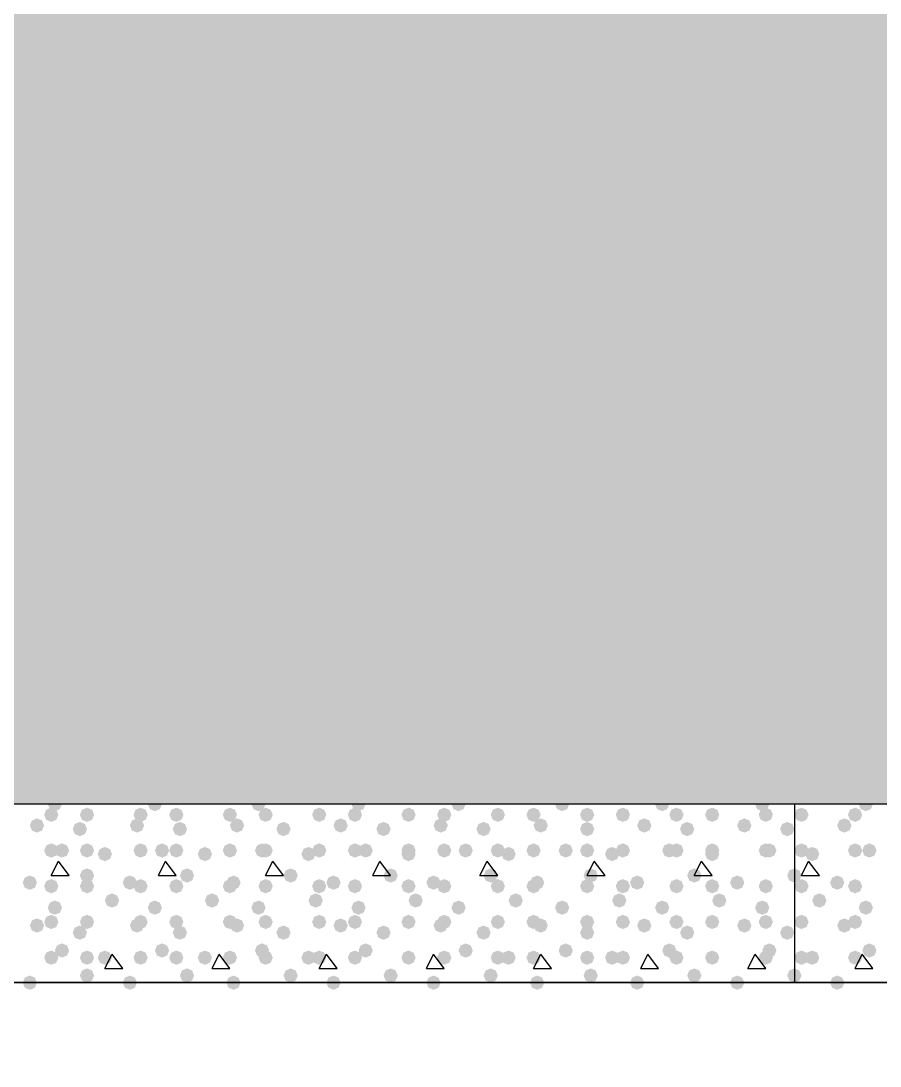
# Model space of a CAD drawing. Header units: millimetres. Extents: x 0 to 420, y 0 to 297.
# Drawn here: x 249.2 to 259.38, y 182.44 to 194.83 of the extents above; entities that cross this region are included whole.
import ezdxf

# ---------------------------------------------------------------- set-up
doc = ezdxf.new("R2010")
doc.units = ezdxf.units.MM
doc.layers.get('0').update_dxf_attribs({"linetype": 'CONTINUOUS'})

msp = doc.modelspace()

# ---------------------------------------------------------------- hatches: boundary and pattern name
at = {"true_color": 0x000008}
h = msp.add_hatch(color=0, dxfattribs=at)
h.paths.add_polyline_path([(379.518333, 204.639333), (218.101333, 204.639333), (379.518333, 185.547)], flags=0)
h.paths.add_polyline_path([(218.101333, 204.639333), (379.518333, 185.547), (218.101333, 185.547)], flags=0)
for points in [[(249.682, 185.547), (249.657129, 185.487204), (249.597333, 185.462333), (249.537537, 185.487204), (249.512667, 185.547), (249.537537, 185.606796), (249.597333, 185.631667), (249.657129, 185.606796)], [(250.867333, 185.547), (250.842462, 185.487204), (250.782667, 185.462333), (250.722871, 185.487204), (250.698, 185.547), (250.722871, 185.606796), (250.782667, 185.631667), (250.842462, 185.606796)], [(252.095, 185.547), (252.070129, 185.487204), (252.010333, 185.462333), (251.950538, 185.487204), (251.925667, 185.547), (251.950537, 185.606796), (252.010333, 185.631667), (252.070129, 185.606796)], [(253.280333, 185.547), (253.255462, 185.487204), (253.195667, 185.462333), (253.135871, 185.487204), (253.111, 185.547), (253.135871, 185.606796), (253.195667, 185.631667), (253.255462, 185.606796)], [(254.465667, 185.547), (254.440796, 185.487204), (254.381, 185.462333), (254.321204, 185.487204), (254.296333, 185.547), (254.321204, 185.606796), (254.381, 185.631667), (254.440796, 185.606796)], [(255.693333, 185.547), (255.668462, 185.487204), (255.608667, 185.462333), (255.548871, 185.487204), (255.524, 185.547), (255.548871, 185.606796), (255.608667, 185.631667), (255.668462, 185.606796)], [(256.878667, 185.547), (256.853796, 185.487204), (256.794, 185.462333), (256.734204, 185.487204), (256.709333, 185.547), (256.734204, 185.606796), (256.794, 185.631667), (256.853796, 185.606796)], [(258.064, 185.547), (258.039129, 185.487204), (257.979333, 185.462333), (257.919538, 185.487204), (257.894667, 185.547), (257.919537, 185.606796), (257.979333, 185.631667), (258.039129, 185.606796)], [(249.639667, 185.42), (249.614796, 185.360204), (249.555, 185.335333), (249.495204, 185.360204), (249.470333, 185.42), (249.495204, 185.479796), (249.555, 185.504667), (249.614796, 185.479796)], [(250.063, 185.42), (250.038129, 185.360204), (249.978333, 185.335333), (249.918538, 185.360204), (249.893667, 185.42), (249.918537, 185.479796), (249.978333, 185.504667), (250.038129, 185.479796)], [(250.698, 185.42), (250.673129, 185.360204), (250.613333, 185.335333), (250.553538, 185.360204), (250.528667, 185.42), (250.553537, 185.479796), (250.613333, 185.504667), (250.673129, 185.479796)], [(251.121333, 185.42), (251.096462, 185.360204), (251.036667, 185.335333), (250.976871, 185.360204), (250.952, 185.42), (250.976871, 185.479796), (251.036667, 185.504667), (251.096462, 185.479796)], [(251.756333, 185.42), (251.731462, 185.360204), (251.671667, 185.335333), (251.611871, 185.360204), (251.587, 185.42), (251.611871, 185.479796), (251.671667, 185.504667), (251.731462, 185.479796)], [(252.179667, 185.42), (252.154796, 185.360204), (252.095, 185.335333), (252.035204, 185.360204), (252.010333, 185.42), (252.035204, 185.479796), (252.095, 185.504667), (252.154796, 185.479796)], [(252.814667, 185.42), (252.789796, 185.360204), (252.73, 185.335333), (252.670204, 185.360204), (252.645333, 185.42), (252.670204, 185.479796), (252.73, 185.504667), (252.789796, 185.479796)], [(253.238, 185.42), (253.213129, 185.360204), (253.153333, 185.335333), (253.093538, 185.360204), (253.068667, 185.42), (253.093537, 185.479796), (253.153333, 185.504667), (253.213129, 185.479796)], [(253.873, 185.42), (253.848129, 185.360204), (253.788333, 185.335333), (253.728538, 185.360204), (253.703667, 185.42), (253.728537, 185.479796), (253.788333, 185.504667), (253.848129, 185.479796)], [(254.296333, 185.42), (254.271462, 185.360204), (254.211667, 185.335333), (254.151871, 185.360204), (254.127, 185.42), (254.151871, 185.479796), (254.211667, 185.504667), (254.271462, 185.479796)], [(254.931333, 185.42), (254.906462, 185.360204), (254.846667, 185.335333), (254.786871, 185.360204), (254.762, 185.42), (254.786871, 185.479796), (254.846667, 185.504667), (254.906462, 185.479796)], [(255.354667, 185.42), (255.329796, 185.360204), (255.27, 185.335333), (255.210204, 185.360204), (255.185333, 185.42), (255.210204, 185.479796), (255.27, 185.504667), (255.329796, 185.479796)], [(255.989667, 185.42), (255.964796, 185.360204), (255.905, 185.335333), (255.845204, 185.360204), (255.820333, 185.42), (255.845204, 185.479796), (255.905, 185.504667), (255.964796, 185.479796)], [(256.413, 185.42), (256.388129, 185.360204), (256.328333, 185.335333), (256.268537, 185.360204), (256.243667, 185.42), (256.268537, 185.479796), (256.328333, 185.504667), (256.388129, 185.479796)], [(257.048, 185.42), (257.023129, 185.360204), (256.963333, 185.335333), (256.903537, 185.360204), (256.878667, 185.42), (256.903537, 185.479796), (256.963333, 185.504667), (257.023129, 185.479796)], [(257.471333, 185.42), (257.446462, 185.360204), (257.386667, 185.335333), (257.326871, 185.360204), (257.302, 185.42), (257.326871, 185.479796), (257.386667, 185.504667), (257.446462, 185.479796)], [(258.106333, 185.42), (258.081462, 185.360204), (258.021667, 185.335333), (257.961871, 185.360204), (257.937, 185.42), (257.961871, 185.479796), (258.021667, 185.504667), (258.081462, 185.479796)], [(249.470333, 185.293), (249.445462, 185.233204), (249.385667, 185.208333), (249.325871, 185.233204), (249.301, 185.293), (249.325871, 185.352796), (249.385667, 185.377667), (249.445462, 185.352796)], [(249.978333, 185.250667), (249.953463, 185.190871), (249.893667, 185.166), (249.833871, 185.190871), (249.809, 185.250667), (249.833871, 185.310462), (249.893667, 185.335333), (249.953462, 185.310463)], [(250.655667, 185.293), (250.630796, 185.233204), (250.571, 185.208333), (250.511204, 185.233204), (250.486333, 185.293), (250.511204, 185.352796), (250.571, 185.377667), (250.630796, 185.352796)], [(251.163667, 185.250667), (251.138796, 185.190871), (251.079, 185.166), (251.019204, 185.190871), (250.994333, 185.250667), (251.019204, 185.310462), (251.079, 185.335333), (251.138796, 185.310463)], [(251.841, 185.293), (251.816129, 185.233204), (251.756333, 185.208333), (251.696538, 185.233204), (251.671667, 185.293), (251.696537, 185.352796), (251.756333, 185.377667), (251.816129, 185.352796)], [(252.391333, 185.250667), (252.366462, 185.190871), (252.306667, 185.166), (252.246871, 185.190871), (252.222, 185.250667), (252.246871, 185.310462), (252.306667, 185.335333), (252.366462, 185.310463)], [(253.068667, 185.293), (253.043796, 185.233204), (252.984, 185.208333), (252.924204, 185.233204), (252.899333, 185.293), (252.924204, 185.352796), (252.984, 185.377667), (253.043796, 185.352796)], [(253.576667, 185.250667), (253.551796, 185.190871), (253.492, 185.166), (253.432204, 185.190871), (253.407333, 185.250667), (253.432204, 185.310462), (253.492, 185.335333), (253.551796, 185.310463)], [(254.254, 185.293), (254.229129, 185.233204), (254.169333, 185.208333), (254.109537, 185.233204), (254.084667, 185.293), (254.109537, 185.352796), (254.169333, 185.377667), (254.229129, 185.352796)], [(254.762, 185.250667), (254.737129, 185.190871), (254.677333, 185.166), (254.617538, 185.190871), (254.592667, 185.250667), (254.617537, 185.310462), (254.677333, 185.335333), (254.737129, 185.310463)], [(255.439333, 185.293), (255.414463, 185.233204), (255.354667, 185.208333), (255.294871, 185.233204), (255.27, 185.293), (255.294871, 185.352796), (255.354667, 185.377667), (255.414462, 185.352796)], [(255.989667, 185.250667), (255.964796, 185.190871), (255.905, 185.166), (255.845204, 185.190871), (255.820333, 185.250667), (255.845204, 185.310462), (255.905, 185.335333), (255.964796, 185.310463)], [(256.667, 185.293), (256.642129, 185.233204), (256.582333, 185.208333), (256.522538, 185.233204), (256.497667, 185.293), (256.522537, 185.352796), (256.582333, 185.377667), (256.642129, 185.352796)], [(257.175, 185.250667), (257.150129, 185.190871), (257.090333, 185.166), (257.030538, 185.190871), (257.005667, 185.250667), (257.030537, 185.310462), (257.090333, 185.335333), (257.150129, 185.310463)], [(257.852333, 185.293), (257.827463, 185.233204), (257.767667, 185.208333), (257.707871, 185.233204), (257.683, 185.293), (257.707871, 185.352796), (257.767667, 185.377667), (257.827462, 185.352796)], [(258.360333, 185.250667), (258.335462, 185.190871), (258.275667, 185.166), (258.215871, 185.190871), (258.191, 185.250667), (258.215871, 185.310462), (258.275667, 185.335333), (258.335462, 185.310463)], [(249.639667, 184.996667), (249.614796, 184.936871), (249.555, 184.912), (249.495204, 184.936871), (249.470333, 184.996667), (249.495204, 185.056462), (249.555, 185.081333), (249.614796, 185.056463)], [(249.766667, 184.996667), (249.741796, 184.936871), (249.682, 184.912), (249.622204, 184.936871), (249.597333, 184.996667), (249.622204, 185.056462), (249.682, 185.081333), (249.741796, 185.056463)], [(250.063, 184.996667), (250.038129, 184.936871), (249.978333, 184.912), (249.918538, 184.936871), (249.893667, 184.996667), (249.918537, 185.056462), (249.978333, 185.081333), (250.038129, 185.056463)], [(250.698, 184.996667), (250.673129, 184.936871), (250.613333, 184.912), (250.553538, 184.936871), (250.528667, 184.996667), (250.553537, 185.056462), (250.613333, 185.081333), (250.673129, 185.056463)], [(250.952, 184.996667), (250.927129, 184.936871), (250.867333, 184.912), (250.807538, 184.936871), (250.782667, 184.996667), (250.807537, 185.056462), (250.867333, 185.081333), (250.927129, 185.056463)], [(251.121333, 184.996667), (251.096462, 184.936871), (251.036667, 184.912), (250.976871, 184.936871), (250.952, 184.996667), (250.976871, 185.056462), (251.036667, 185.081333), (251.096462, 185.056463)], [(251.756333, 184.996667), (251.731462, 184.936871), (251.671667, 184.912), (251.611871, 184.936871), (251.587, 184.996667), (251.611871, 185.056462), (251.671667, 185.081333), (251.731462, 185.056463)], [(252.137333, 184.996667), (252.112462, 184.936871), (252.052667, 184.912), (251.992871, 184.936871), (251.968, 184.996667), (251.992871, 185.056462), (252.052667, 185.081333), (252.112462, 185.056463)], [(252.179667, 184.996667), (252.154796, 184.936871), (252.095, 184.912), (252.035204, 184.936871), (252.010333, 184.996667), (252.035204, 185.056462), (252.095, 185.081333), (252.154796, 185.056463)], [(252.814667, 184.996667), (252.789796, 184.936871), (252.73, 184.912), (252.670204, 184.936871), (252.645333, 184.996667), (252.670204, 185.056462), (252.73, 185.081333), (252.789796, 185.056463)], [(253.238, 184.996667), (253.213129, 184.936871), (253.153333, 184.912), (253.093538, 184.936871), (253.068667, 184.996667), (253.093537, 185.056462), (253.153333, 185.081333), (253.213129, 185.056463)], [(253.365, 184.996667), (253.340129, 184.936871), (253.280333, 184.912), (253.220538, 184.936871), (253.195667, 184.996667), (253.220537, 185.056462), (253.280333, 185.081333), (253.340129, 185.056463)], [(253.873, 184.996667), (253.848129, 184.936871), (253.788333, 184.912), (253.728538, 184.936871), (253.703667, 184.996667), (253.728537, 185.056462), (253.788333, 185.081333), (253.848129, 185.056463)], [(254.296333, 184.996667), (254.271462, 184.936871), (254.211667, 184.912), (254.151871, 184.936871), (254.127, 184.996667), (254.151871, 185.056462), (254.211667, 185.081333), (254.271462, 185.056463)], [(254.550333, 184.996667), (254.525462, 184.936871), (254.465667, 184.912), (254.405871, 184.936871), (254.381, 184.996667), (254.405871, 185.056462), (254.465667, 185.081333), (254.525462, 185.056463)], [(254.931333, 184.996667), (254.906462, 184.936871), (254.846667, 184.912), (254.786871, 184.936871), (254.762, 184.996667), (254.786871, 185.056462), (254.846667, 185.081333), (254.906462, 185.056463)], [(255.354667, 184.996667), (255.329796, 184.936871), (255.27, 184.912), (255.210204, 184.936871), (255.185333, 184.996667), (255.210204, 185.056462), (255.27, 185.081333), (255.329796, 185.056463)], [(255.735667, 184.996667), (255.710796, 184.936871), (255.651, 184.912), (255.591204, 184.936871), (255.566333, 184.996667), (255.591204, 185.056462), (255.651, 185.081333), (255.710796, 185.056463)], [(255.989667, 184.996667), (255.964796, 184.936871), (255.905, 184.912), (255.845204, 184.936871), (255.820333, 184.996667), (255.845204, 185.056462), (255.905, 185.081333), (255.964796, 185.056463)], [(256.413, 184.996667), (256.388129, 184.936871), (256.328333, 184.912), (256.268537, 184.936871), (256.243667, 184.996667), (256.268537, 185.056462), (256.328333, 185.081333), (256.388129, 185.056463)], [(256.963333, 184.996667), (256.938463, 184.936871), (256.878667, 184.912), (256.818871, 184.936871), (256.794, 184.996667), (256.818871, 185.056462), (256.878667, 185.081333), (256.938462, 185.056463)], [(257.048, 184.996667), (257.023129, 184.936871), (256.963333, 184.912), (256.903537, 184.936871), (256.878667, 184.996667), (256.903537, 185.056462), (256.963333, 185.081333), (257.023129, 185.056463)], [(257.471333, 184.996667), (257.446462, 184.936871), (257.386667, 184.912), (257.326871, 184.936871), (257.302, 184.996667), (257.326871, 185.056462), (257.386667, 185.081333), (257.446462, 185.056463)], [(258.106333, 184.996667), (258.081462, 184.936871), (258.021667, 184.912), (257.961871, 184.936871), (257.937, 184.996667), (257.961871, 185.056462), (258.021667, 185.081333), (258.081462, 185.056463)], [(258.148667, 184.996667), (258.123796, 184.936871), (258.064, 184.912), (258.004204, 184.936871), (257.979333, 184.996667), (258.004204, 185.056462), (258.064, 185.081333), (258.123796, 185.056463)], [(250.274667, 184.954333), (250.249796, 184.894537), (250.19, 184.869667), (250.130204, 184.894537), (250.105333, 184.954333), (250.130204, 185.014129), (250.19, 185.039), (250.249796, 185.014129)], [(251.46, 184.954333), (251.435129, 184.894537), (251.375333, 184.869667), (251.315538, 184.894537), (251.290667, 184.954333), (251.315537, 185.014129), (251.375333, 185.039), (251.435129, 185.014129)], [(252.687667, 184.954333), (252.662796, 184.894537), (252.603, 184.869667), (252.543204, 184.894537), (252.518333, 184.954333), (252.543204, 185.014129), (252.603, 185.039), (252.662796, 185.014129)], [(253.873, 184.954333), (253.848129, 184.894537), (253.788333, 184.869667), (253.728538, 184.894537), (253.703667, 184.954333), (253.728537, 185.014129), (253.788333, 185.039), (253.848129, 185.014129)], [(255.058333, 184.954333), (255.033462, 184.894537), (254.973667, 184.869667), (254.913871, 184.894537), (254.889, 184.954333), (254.913871, 185.014129), (254.973667, 185.039), (255.033462, 185.014129)], [(256.286, 184.954333), (256.261129, 184.894537), (256.201333, 184.869667), (256.141538, 184.894537), (256.116667, 184.954333), (256.141537, 185.014129), (256.201333, 185.039), (256.261129, 185.014129)], [(257.471333, 184.954333), (257.446462, 184.894537), (257.386667, 184.869667), (257.326871, 184.894537), (257.302, 184.954333), (257.326871, 185.014129), (257.386667, 185.039), (257.446462, 185.014129)], [(249.385667, 184.615667), (249.360796, 184.555871), (249.301, 184.531), (249.241204, 184.555871), (249.216333, 184.615667), (249.241204, 184.675462), (249.301, 184.700333), (249.360796, 184.675463)], [(250.063, 184.700333), (250.038129, 184.640537), (249.978333, 184.615667), (249.918538, 184.640537), (249.893667, 184.700333), (249.918537, 184.760129), (249.978333, 184.785), (250.038129, 184.760129)], [(250.571, 184.615667), (250.546129, 184.555871), (250.486333, 184.531), (250.426538, 184.555871), (250.401667, 184.615667), (250.426537, 184.675462), (250.486333, 184.700333), (250.546129, 184.675463)], [(251.248333, 184.700333), (251.223462, 184.640537), (251.163667, 184.615667), (251.103871, 184.640537), (251.079, 184.700333), (251.103871, 184.760129), (251.163667, 184.785), (251.223462, 184.760129)], [(251.798667, 184.615667), (251.773796, 184.555871), (251.714, 184.531), (251.654204, 184.555871), (251.629333, 184.615667), (251.654204, 184.675462), (251.714, 184.700333), (251.773796, 184.675463)], [(252.476, 184.700333), (252.451129, 184.640537), (252.391333, 184.615667), (252.331538, 184.640537), (252.306667, 184.700333), (252.331537, 184.760129), (252.391333, 184.785), (252.451129, 184.760129)], [(252.984, 184.615667), (252.959129, 184.555871), (252.899333, 184.531), (252.839538, 184.555871), (252.814667, 184.615667), (252.839537, 184.675462), (252.899333, 184.700333), (252.959129, 184.675463)], [(253.661333, 184.700333), (253.636462, 184.640537), (253.576667, 184.615667), (253.516871, 184.640537), (253.492, 184.700333), (253.516871, 184.760129), (253.576667, 184.785), (253.636462, 184.760129)], [(254.169333, 184.615667), (254.144463, 184.555871), (254.084667, 184.531), (254.024871, 184.555871), (254, 184.615667), (254.024871, 184.675462), (254.084667, 184.700333), (254.144462, 184.675463)], [(254.846667, 184.700333), (254.821796, 184.640537), (254.762, 184.615667), (254.702204, 184.640537), (254.677333, 184.700333), (254.702204, 184.760129), (254.762, 184.785), (254.821796, 184.760129)], [(255.397, 184.615667), (255.372129, 184.555871), (255.312333, 184.531), (255.252537, 184.555871), (255.227667, 184.615667), (255.252537, 184.675462), (255.312333, 184.700333), (255.372129, 184.675463)], [(256.032, 184.700333), (256.007129, 184.640537), (255.947333, 184.615667), (255.887538, 184.640537), (255.862667, 184.700333), (255.887537, 184.760129), (255.947333, 184.785), (256.007129, 184.760129)], [(256.582333, 184.615667), (256.557462, 184.555871), (256.497667, 184.531), (256.437871, 184.555871), (256.413, 184.615667), (256.437871, 184.675462), (256.497667, 184.700333), (256.557462, 184.675463)], [(257.259667, 184.700333), (257.234796, 184.640537), (257.175, 184.615667), (257.115204, 184.640537), (257.090333, 184.700333), (257.115204, 184.760129), (257.175, 184.785), (257.234796, 184.760129)], [(257.767667, 184.615667), (257.742796, 184.555871), (257.683, 184.531), (257.623204, 184.555871), (257.598333, 184.615667), (257.623204, 184.675462), (257.683, 184.700333), (257.742796, 184.675463)], [(258.445, 184.700333), (258.420129, 184.640537), (258.360333, 184.615667), (258.300538, 184.640537), (258.275667, 184.700333), (258.300537, 184.760129), (258.360333, 184.785), (258.420129, 184.760129)], [(249.639667, 184.573333), (249.614796, 184.513537), (249.555, 184.488667), (249.495204, 184.513537), (249.470333, 184.573333), (249.495204, 184.633129), (249.555, 184.658), (249.614796, 184.633129)], [(250.063, 184.573333), (250.038129, 184.513537), (249.978333, 184.488667), (249.918538, 184.513537), (249.893667, 184.573333), (249.918537, 184.633129), (249.978333, 184.658), (250.038129, 184.633129)], [(250.698, 184.573333), (250.673129, 184.513537), (250.613333, 184.488667), (250.553538, 184.513537), (250.528667, 184.573333), (250.553537, 184.633129), (250.613333, 184.658), (250.673129, 184.633129)], [(251.121333, 184.573333), (251.096462, 184.513537), (251.036667, 184.488667), (250.976871, 184.513537), (250.952, 184.573333), (250.976871, 184.633129), (251.036667, 184.658), (251.096462, 184.633129)], [(251.756333, 184.573333), (251.731462, 184.513537), (251.671667, 184.488667), (251.611871, 184.513537), (251.587, 184.573333), (251.611871, 184.633129), (251.671667, 184.658), (251.731462, 184.633129)], [(252.179667, 184.573333), (252.154796, 184.513537), (252.095, 184.488667), (252.035204, 184.513537), (252.010333, 184.573333), (252.035204, 184.633129), (252.095, 184.658), (252.154796, 184.633129)], [(252.814667, 184.573333), (252.789796, 184.513537), (252.73, 184.488667), (252.670204, 184.513537), (252.645333, 184.573333), (252.670204, 184.633129), (252.73, 184.658), (252.789796, 184.633129)], [(253.238, 184.573333), (253.213129, 184.513537), (253.153333, 184.488667), (253.093538, 184.513537), (253.068667, 184.573333), (253.093537, 184.633129), (253.153333, 184.658), (253.213129, 184.633129)], [(253.873, 184.573333), (253.848129, 184.513537), (253.788333, 184.488667), (253.728538, 184.513537), (253.703667, 184.573333), (253.728537, 184.633129), (253.788333, 184.658), (253.848129, 184.633129)], [(254.296333, 184.573333), (254.271462, 184.513537), (254.211667, 184.488667), (254.151871, 184.513537), (254.127, 184.573333), (254.151871, 184.633129), (254.211667, 184.658), (254.271462, 184.633129)], [(254.931333, 184.573333), (254.906462, 184.513537), (254.846667, 184.488667), (254.786871, 184.513537), (254.762, 184.573333), (254.786871, 184.633129), (254.846667, 184.658), (254.906462, 184.633129)], [(255.354667, 184.573333), (255.329796, 184.513537), (255.27, 184.488667), (255.210204, 184.513537), (255.185333, 184.573333), (255.210204, 184.633129), (255.27, 184.658), (255.329796, 184.633129)], [(255.989667, 184.573333), (255.964796, 184.513537), (255.905, 184.488667), (255.845204, 184.513537), (255.820333, 184.573333), (255.845204, 184.633129), (255.905, 184.658), (255.964796, 184.633129)], [(256.413, 184.573333), (256.388129, 184.513537), (256.328333, 184.488667), (256.268537, 184.513537), (256.243667, 184.573333), (256.268537, 184.633129), (256.328333, 184.658), (256.388129, 184.633129)], [(257.048, 184.573333), (257.023129, 184.513537), (256.963333, 184.488667), (256.903537, 184.513537), (256.878667, 184.573333), (256.903537, 184.633129), (256.963333, 184.658), (257.023129, 184.633129)], [(257.471333, 184.573333), (257.446462, 184.513537), (257.386667, 184.488667), (257.326871, 184.513537), (257.302, 184.573333), (257.326871, 184.633129), (257.386667, 184.658), (257.446462, 184.633129)], [(258.106333, 184.573333), (258.081462, 184.513537), (258.021667, 184.488667), (257.961871, 184.513537), (257.937, 184.573333), (257.961871, 184.633129), (258.021667, 184.658), (258.081462, 184.633129)], [(250.359333, 184.404), (250.334463, 184.344204), (250.274667, 184.319333), (250.214871, 184.344204), (250.19, 184.404), (250.214871, 184.463796), (250.274667, 184.488667), (250.334462, 184.463796)], [(251.544667, 184.404), (251.519796, 184.344204), (251.46, 184.319333), (251.400204, 184.344204), (251.375333, 184.404), (251.400204, 184.463796), (251.46, 184.488667), (251.519796, 184.463796)], [(252.772333, 184.404), (252.747462, 184.344204), (252.687667, 184.319333), (252.627871, 184.344204), (252.603, 184.404), (252.627871, 184.463796), (252.687667, 184.488667), (252.747462, 184.463796)], [(253.957667, 184.404), (253.932796, 184.344204), (253.873, 184.319333), (253.813204, 184.344204), (253.788333, 184.404), (253.813204, 184.463796), (253.873, 184.488667), (253.932796, 184.463796)], [(255.143, 184.404), (255.118129, 184.344204), (255.058333, 184.319333), (254.998538, 184.344204), (254.973667, 184.404), (254.998537, 184.463796), (255.058333, 184.488667), (255.118129, 184.463796)], [(256.370667, 184.404), (256.345796, 184.344204), (256.286, 184.319333), (256.226204, 184.344204), (256.201333, 184.404), (256.226204, 184.463796), (256.286, 184.488667), (256.345796, 184.463796)], [(257.556, 184.404), (257.531129, 184.344204), (257.471333, 184.319333), (257.411538, 184.344204), (257.386667, 184.404), (257.411537, 184.463796), (257.471333, 184.488667), (257.531129, 184.463796)], [(249.682, 184.319333), (249.657129, 184.259537), (249.597333, 184.234667), (249.537537, 184.259537), (249.512667, 184.319333), (249.537537, 184.379129), (249.597333, 184.404), (249.657129, 184.379129)], [(250.867333, 184.319333), (250.842462, 184.259537), (250.782667, 184.234667), (250.722871, 184.259537), (250.698, 184.319333), (250.722871, 184.379129), (250.782667, 184.404), (250.842462, 184.379129)], [(252.095, 184.319333), (252.070129, 184.259537), (252.010333, 184.234667), (251.950538, 184.259537), (251.925667, 184.319333), (251.950537, 184.379129), (252.010333, 184.404), (252.070129, 184.379129)], [(253.280333, 184.319333), (253.255462, 184.259537), (253.195667, 184.234667), (253.135871, 184.259537), (253.111, 184.319333), (253.135871, 184.379129), (253.195667, 184.404), (253.255462, 184.379129)], [(254.465667, 184.319333), (254.440796, 184.259537), (254.381, 184.234667), (254.321204, 184.259537), (254.296333, 184.319333), (254.321204, 184.379129), (254.381, 184.404), (254.440796, 184.379129)], [(255.693333, 184.319333), (255.668462, 184.259537), (255.608667, 184.234667), (255.548871, 184.259537), (255.524, 184.319333), (255.548871, 184.379129), (255.608667, 184.404), (255.668462, 184.379129)], [(256.878667, 184.319333), (256.853796, 184.259537), (256.794, 184.234667), (256.734204, 184.259537), (256.709333, 184.319333), (256.734204, 184.379129), (256.794, 184.404), (256.853796, 184.379129)], [(258.064, 184.319333), (258.039129, 184.259537), (257.979333, 184.234667), (257.919538, 184.259537), (257.894667, 184.319333), (257.919537, 184.379129), (257.979333, 184.404), (258.039129, 184.379129)], [(249.470333, 184.107667), (249.445462, 184.047871), (249.385667, 184.023), (249.325871, 184.047871), (249.301, 184.107667), (249.325871, 184.167462), (249.385667, 184.192333), (249.445462, 184.167463)], [(249.639667, 184.15), (249.614796, 184.090204), (249.555, 184.065333), (249.495204, 184.090204), (249.470333, 184.15), (249.495204, 184.209796), (249.555, 184.234667), (249.614796, 184.209796)], [(250.063, 184.15), (250.038129, 184.090204), (249.978333, 184.065333), (249.918538, 184.090204), (249.893667, 184.15), (249.918537, 184.209796), (249.978333, 184.234667), (250.038129, 184.209796)], [(250.655667, 184.107667), (250.630796, 184.047871), (250.571, 184.023), (250.511204, 184.047871), (250.486333, 184.107667), (250.511204, 184.167462), (250.571, 184.192333), (250.630796, 184.167463)], [(250.698, 184.15), (250.673129, 184.090204), (250.613333, 184.065333), (250.553538, 184.090204), (250.528667, 184.15), (250.553537, 184.209796), (250.613333, 184.234667), (250.673129, 184.209796)], [(251.121333, 184.15), (251.096462, 184.090204), (251.036667, 184.065333), (250.976871, 184.090204), (250.952, 184.15), (250.976871, 184.209796), (251.036667, 184.234667), (251.096462, 184.209796)], [(251.756333, 184.15), (251.731462, 184.090204), (251.671667, 184.065333), (251.611871, 184.090204), (251.587, 184.15), (251.611871, 184.209796), (251.671667, 184.234667), (251.731462, 184.209796)], [(251.841, 184.107667), (251.816129, 184.047871), (251.756333, 184.023), (251.696538, 184.047871), (251.671667, 184.107667), (251.696537, 184.167462), (251.756333, 184.192333), (251.816129, 184.167463)], [(252.179667, 184.15), (252.154796, 184.090204), (252.095, 184.065333), (252.035204, 184.090204), (252.010333, 184.15), (252.035204, 184.209796), (252.095, 184.234667), (252.154796, 184.209796)], [(252.814667, 184.15), (252.789796, 184.090204), (252.73, 184.065333), (252.670204, 184.090204), (252.645333, 184.15), (252.670204, 184.209796), (252.73, 184.234667), (252.789796, 184.209796)], [(253.068667, 184.107667), (253.043796, 184.047871), (252.984, 184.023), (252.924204, 184.047871), (252.899333, 184.107667), (252.924204, 184.167462), (252.984, 184.192333), (253.043796, 184.167463)], [(253.238, 184.15), (253.213129, 184.090204), (253.153333, 184.065333), (253.093538, 184.090204), (253.068667, 184.15), (253.093537, 184.209796), (253.153333, 184.234667), (253.213129, 184.209796)], [(253.873, 184.15), (253.848129, 184.090204), (253.788333, 184.065333), (253.728538, 184.090204), (253.703667, 184.15), (253.728537, 184.209796), (253.788333, 184.234667), (253.848129, 184.209796)], [(254.254, 184.107667), (254.229129, 184.047871), (254.169333, 184.023), (254.109537, 184.047871), (254.084667, 184.107667), (254.109537, 184.167462), (254.169333, 184.192333), (254.229129, 184.167463)], [(254.296333, 184.15), (254.271462, 184.090204), (254.211667, 184.065333), (254.151871, 184.090204), (254.127, 184.15), (254.151871, 184.209796), (254.211667, 184.234667), (254.271462, 184.209796)], [(254.931333, 184.15), (254.906462, 184.090204), (254.846667, 184.065333), (254.786871, 184.090204), (254.762, 184.15), (254.786871, 184.209796), (254.846667, 184.234667), (254.906462, 184.209796)], [(255.354667, 184.15), (255.329796, 184.090204), (255.27, 184.065333), (255.210204, 184.090204), (255.185333, 184.15), (255.210204, 184.209796), (255.27, 184.234667), (255.329796, 184.209796)], [(255.439333, 184.107667), (255.414463, 184.047871), (255.354667, 184.023), (255.294871, 184.047871), (255.27, 184.107667), (255.294871, 184.167462), (255.354667, 184.192333), (255.414462, 184.167463)], [(255.989667, 184.15), (255.964796, 184.090204), (255.905, 184.065333), (255.845204, 184.090204), (255.820333, 184.15), (255.845204, 184.209796), (255.905, 184.234667), (255.964796, 184.209796)], [(256.413, 184.15), (256.388129, 184.090204), (256.328333, 184.065333), (256.268537, 184.090204), (256.243667, 184.15), (256.268537, 184.209796), (256.328333, 184.234667), (256.388129, 184.209796)], [(256.667, 184.107667), (256.642129, 184.047871), (256.582333, 184.023), (256.522538, 184.047871), (256.497667, 184.107667), (256.522537, 184.167462), (256.582333, 184.192333), (256.642129, 184.167463)], [(257.048, 184.15), (257.023129, 184.090204), (256.963333, 184.065333), (256.903537, 184.090204), (256.878667, 184.15), (256.903537, 184.209796), (256.963333, 184.234667), (257.023129, 184.209796)], [(257.471333, 184.15), (257.446462, 184.090204), (257.386667, 184.065333), (257.326871, 184.090204), (257.302, 184.15), (257.326871, 184.209796), (257.386667, 184.234667), (257.446462, 184.209796)], [(257.852333, 184.107667), (257.827463, 184.047871), (257.767667, 184.023), (257.707871, 184.047871), (257.683, 184.107667), (257.707871, 184.167462), (257.767667, 184.192333), (257.827462, 184.167463)], [(258.106333, 184.15), (258.081462, 184.090204), (258.021667, 184.065333), (257.961871, 184.090204), (257.937, 184.15), (257.961871, 184.209796), (258.021667, 184.234667), (258.081462, 184.209796)], [(249.978333, 184.023), (249.953463, 183.963204), (249.893667, 183.938333), (249.833871, 183.963204), (249.809, 184.023), (249.833871, 184.082796), (249.893667, 184.107667), (249.953462, 184.082796)], [(251.163667, 184.023), (251.138796, 183.963204), (251.079, 183.938333), (251.019204, 183.963204), (250.994333, 184.023), (251.019204, 184.082796), (251.079, 184.107667), (251.138796, 184.082796)], [(252.391333, 184.023), (252.366462, 183.963204), (252.306667, 183.938333), (252.246871, 183.963204), (252.222, 184.023), (252.246871, 184.082796), (252.306667, 184.107667), (252.366462, 184.082796)], [(253.576667, 184.023), (253.551796, 183.963204), (253.492, 183.938333), (253.432204, 183.963204), (253.407333, 184.023), (253.432204, 184.082796), (253.492, 184.107667), (253.551796, 184.082796)], [(254.762, 184.023), (254.737129, 183.963204), (254.677333, 183.938333), (254.617538, 183.963204), (254.592667, 184.023), (254.617537, 184.082796), (254.677333, 184.107667), (254.737129, 184.082796)], [(255.989667, 184.023), (255.964796, 183.963204), (255.905, 183.938333), (255.845204, 183.963204), (255.820333, 184.023), (255.845204, 184.082796), (255.905, 184.107667), (255.964796, 184.082796)], [(257.175, 184.023), (257.150129, 183.963204), (257.090333, 183.938333), (257.030538, 183.963204), (257.005667, 184.023), (257.030537, 184.082796), (257.090333, 184.107667), (257.150129, 184.082796)], [(258.360333, 184.023), (258.335462, 183.963204), (258.275667, 183.938333), (258.215871, 183.963204), (258.191, 184.023), (258.215871, 184.082796), (258.275667, 184.107667), (258.335462, 184.082796)], [(249.639667, 183.726667), (249.614796, 183.666871), (249.555, 183.642), (249.495204, 183.666871), (249.470333, 183.726667), (249.495204, 183.786462), (249.555, 183.811333), (249.614796, 183.786463)], [(249.766667, 183.811333), (249.741796, 183.751537), (249.682, 183.726667), (249.622204, 183.751537), (249.597333, 183.811333), (249.622204, 183.871129), (249.682, 183.896), (249.741796, 183.871129)], [(250.063, 183.726667), (250.038129, 183.666871), (249.978333, 183.642), (249.918538, 183.666871), (249.893667, 183.726667), (249.918537, 183.786462), (249.978333, 183.811333), (250.038129, 183.786463)], [(250.274667, 183.726667), (250.249796, 183.666871), (250.19, 183.642), (250.130204, 183.666871), (250.105333, 183.726667), (250.130204, 183.786462), (250.19, 183.811333), (250.249796, 183.786463)], [(250.698, 183.726667), (250.673129, 183.666871), (250.613333, 183.642), (250.553538, 183.666871), (250.528667, 183.726667), (250.553537, 183.786462), (250.613333, 183.811333), (250.673129, 183.786463)], [(250.952, 183.811333), (250.927129, 183.751537), (250.867333, 183.726667), (250.807538, 183.751537), (250.782667, 183.811333), (250.807537, 183.871129), (250.867333, 183.896), (250.927129, 183.871129)], [(251.121333, 183.726667), (251.096462, 183.666871), (251.036667, 183.642), (250.976871, 183.666871), (250.952, 183.726667), (250.976871, 183.786462), (251.036667, 183.811333), (251.096462, 183.786463)], [(251.46, 183.726667), (251.435129, 183.666871), (251.375333, 183.642), (251.315538, 183.666871), (251.290667, 183.726667), (251.315537, 183.786462), (251.375333, 183.811333), (251.435129, 183.786463)], [(251.756333, 183.726667), (251.731462, 183.666871), (251.671667, 183.642), (251.611871, 183.666871), (251.587, 183.726667), (251.611871, 183.786462), (251.671667, 183.811333), (251.731462, 183.786463)], [(252.137333, 183.811333), (252.112462, 183.751537), (252.052667, 183.726667), (251.992871, 183.751537), (251.968, 183.811333), (251.992871, 183.871129), (252.052667, 183.896), (252.112462, 183.871129)], [(252.179667, 183.726667), (252.154796, 183.666871), (252.095, 183.642), (252.035204, 183.666871), (252.010333, 183.726667), (252.035204, 183.786462), (252.095, 183.811333), (252.154796, 183.786463)], [(252.687667, 183.726667), (252.662796, 183.666871), (252.603, 183.642), (252.543204, 183.666871), (252.518333, 183.726667), (252.543204, 183.786462), (252.603, 183.811333), (252.662796, 183.786463)], [(252.814667, 183.726667), (252.789796, 183.666871), (252.73, 183.642), (252.670204, 183.666871), (252.645333, 183.726667), (252.670204, 183.786462), (252.73, 183.811333), (252.789796, 183.786463)], [(253.238, 183.726667), (253.213129, 183.666871), (253.153333, 183.642), (253.093538, 183.666871), (253.068667, 183.726667), (253.093537, 183.786462), (253.153333, 183.811333), (253.213129, 183.786463)], [(253.365, 183.811333), (253.340129, 183.751537), (253.280333, 183.726667), (253.220538, 183.751537), (253.195667, 183.811333), (253.220537, 183.871129), (253.280333, 183.896), (253.340129, 183.871129)], [(253.873, 183.726667), (253.848129, 183.666871), (253.788333, 183.642), (253.728538, 183.666871), (253.703667, 183.726667), (253.728537, 183.786462), (253.788333, 183.811333), (253.848129, 183.786463)], [(253.873, 183.726667), (253.848129, 183.666871), (253.788333, 183.642), (253.728538, 183.666871), (253.703667, 183.726667), (253.728537, 183.786462), (253.788333, 183.811333), (253.848129, 183.786463)], [(254.296333, 183.726667), (254.271462, 183.666871), (254.211667, 183.642), (254.151871, 183.666871), (254.127, 183.726667), (254.151871, 183.786462), (254.211667, 183.811333), (254.271462, 183.786463)], [(254.550333, 183.811333), (254.525462, 183.751537), (254.465667, 183.726667), (254.405871, 183.751537), (254.381, 183.811333), (254.405871, 183.871129), (254.465667, 183.896), (254.525462, 183.871129)], [(254.931333, 183.726667), (254.906462, 183.666871), (254.846667, 183.642), (254.786871, 183.666871), (254.762, 183.726667), (254.786871, 183.786462), (254.846667, 183.811333), (254.906462, 183.786463)], [(255.058333, 183.726667), (255.033462, 183.666871), (254.973667, 183.642), (254.913871, 183.666871), (254.889, 183.726667), (254.913871, 183.786462), (254.973667, 183.811333), (255.033462, 183.786463)], [(255.354667, 183.726667), (255.329796, 183.666871), (255.27, 183.642), (255.210204, 183.666871), (255.185333, 183.726667), (255.210204, 183.786462), (255.27, 183.811333), (255.329796, 183.786463)], [(255.735667, 183.811333), (255.710796, 183.751537), (255.651, 183.726667), (255.591204, 183.751537), (255.566333, 183.811333), (255.591204, 183.871129), (255.651, 183.896), (255.710796, 183.871129)], [(255.989667, 183.726667), (255.964796, 183.666871), (255.905, 183.642), (255.845204, 183.666871), (255.820333, 183.726667), (255.845204, 183.786462), (255.905, 183.811333), (255.964796, 183.786463)], [(256.286, 183.726667), (256.261129, 183.666871), (256.201333, 183.642), (256.141538, 183.666871), (256.116667, 183.726667), (256.141537, 183.786462), (256.201333, 183.811333), (256.261129, 183.786463)], [(256.413, 183.726667), (256.388129, 183.666871), (256.328333, 183.642), (256.268537, 183.666871), (256.243667, 183.726667), (256.268537, 183.786462), (256.328333, 183.811333), (256.388129, 183.786463)], [(256.963333, 183.811333), (256.938463, 183.751537), (256.878667, 183.726667), (256.818871, 183.751537), (256.794, 183.811333), (256.818871, 183.871129), (256.878667, 183.896), (256.938462, 183.871129)], [(257.048, 183.726667), (257.023129, 183.666871), (256.963333, 183.642), (256.903537, 183.666871), (256.878667, 183.726667), (256.903537, 183.786462), (256.963333, 183.811333), (257.023129, 183.786463)], [(257.471333, 183.726667), (257.446462, 183.666871), (257.386667, 183.642), (257.326871, 183.666871), (257.302, 183.726667), (257.326871, 183.786462), (257.386667, 183.811333), (257.446462, 183.786463)], [(257.471333, 183.726667), (257.446462, 183.666871), (257.386667, 183.642), (257.326871, 183.666871), (257.302, 183.726667), (257.326871, 183.786462), (257.386667, 183.811333), (257.446462, 183.786463)], [(258.106333, 183.726667), (258.081462, 183.666871), (258.021667, 183.642), (257.961871, 183.666871), (257.937, 183.726667), (257.961871, 183.786462), (258.021667, 183.811333), (258.081462, 183.786463)], [(258.148667, 183.811333), (258.123796, 183.751537), (258.064, 183.726667), (258.004204, 183.751537), (257.979333, 183.811333), (258.004204, 183.871129), (258.064, 183.896), (258.123796, 183.871129)], [(250.063, 183.515), (250.038129, 183.455204), (249.978333, 183.430333), (249.918538, 183.455204), (249.893667, 183.515), (249.918537, 183.574796), (249.978333, 183.599667), (250.038129, 183.574796)], [(251.248333, 183.515), (251.223462, 183.455204), (251.163667, 183.430333), (251.103871, 183.455204), (251.079, 183.515), (251.103871, 183.574796), (251.163667, 183.599667), (251.223462, 183.574796)], [(252.476, 183.515), (252.451129, 183.455204), (252.391333, 183.430333), (252.331538, 183.455204), (252.306667, 183.515), (252.331537, 183.574796), (252.391333, 183.599667), (252.451129, 183.574796)], [(253.661333, 183.515), (253.636462, 183.455204), (253.576667, 183.430333), (253.516871, 183.455204), (253.492, 183.515), (253.516871, 183.574796), (253.576667, 183.599667), (253.636462, 183.574796)], [(254.846667, 183.515), (254.821796, 183.455204), (254.762, 183.430333), (254.702204, 183.455204), (254.677333, 183.515), (254.702204, 183.574796), (254.762, 183.599667), (254.821796, 183.574796)], [(256.032, 183.515), (256.007129, 183.455204), (255.947333, 183.430333), (255.887538, 183.455204), (255.862667, 183.515), (255.887537, 183.574796), (255.947333, 183.599667), (256.007129, 183.574796)], [(257.259667, 183.515), (257.234796, 183.455204), (257.175, 183.430333), (257.115204, 183.455204), (257.090333, 183.515), (257.115204, 183.574796), (257.175, 183.599667), (257.234796, 183.574796)], [(258.445, 183.515), (258.420129, 183.455204), (258.360333, 183.430333), (258.300538, 183.455204), (258.275667, 183.515), (258.300537, 183.574796), (258.360333, 183.599667), (258.420129, 183.574796)], [(249.385667, 183.430333), (249.360796, 183.370537), (249.301, 183.345667), (249.241204, 183.370537), (249.216333, 183.430333), (249.241204, 183.490129), (249.301, 183.515), (249.360796, 183.490129)], [(250.571, 183.430333), (250.546129, 183.370537), (250.486333, 183.345667), (250.426538, 183.370537), (250.401667, 183.430333), (250.426537, 183.490129), (250.486333, 183.515), (250.546129, 183.490129)], [(251.798667, 183.430333), (251.773796, 183.370537), (251.714, 183.345667), (251.654204, 183.370537), (251.629333, 183.430333), (251.654204, 183.490129), (251.714, 183.515), (251.773796, 183.490129)], [(252.984, 183.430333), (252.959129, 183.370537), (252.899333, 183.345667), (252.839538, 183.370537), (252.814667, 183.430333), (252.839537, 183.490129), (252.899333, 183.515), (252.959129, 183.490129)], [(254.169333, 183.430333), (254.144463, 183.370537), (254.084667, 183.345667), (254.024871, 183.370537), (254, 183.430333), (254.024871, 183.490129), (254.084667, 183.515), (254.144462, 183.490129)], [(255.397, 183.430333), (255.372129, 183.370537), (255.312333, 183.345667), (255.252537, 183.370537), (255.227667, 183.430333), (255.252537, 183.490129), (255.312333, 183.515), (255.372129, 183.490129)], [(256.582333, 183.430333), (256.557462, 183.370537), (256.497667, 183.345667), (256.437871, 183.370537), (256.413, 183.430333), (256.437871, 183.490129), (256.497667, 183.515), (256.557462, 183.490129)], [(257.767667, 183.430333), (257.742796, 183.370537), (257.683, 183.345667), (257.623204, 183.370537), (257.598333, 183.430333), (257.623204, 183.490129), (257.683, 183.515), (257.742796, 183.490129)]]:
    msp.add_hatch(color=0, dxfattribs=at).paths.add_polyline_path(points, flags=0)
at = {"true_color": 0x000007}
for points in [[(259.291667, 185.547), (259.266796, 185.487204), (259.207, 185.462333), (259.147204, 185.487204), (259.122333, 185.547), (259.147204, 185.606796), (259.207, 185.631667), (259.266796, 185.606796)], [(258.529667, 185.42), (258.504796, 185.360204), (258.445, 185.335333), (258.385204, 185.360204), (258.360333, 185.42), (258.385204, 185.479796), (258.445, 185.504667), (258.504796, 185.479796)], [(259.164667, 185.42), (259.139796, 185.360204), (259.08, 185.335333), (259.020204, 185.360204), (258.995333, 185.42), (259.020204, 185.479796), (259.08, 185.504667), (259.139796, 185.479796)], [(259.037667, 185.293), (259.012796, 185.233204), (258.953, 185.208333), (258.893204, 185.233204), (258.868333, 185.293), (258.893204, 185.352796), (258.953, 185.377667), (259.012796, 185.352796)], [(258.529667, 184.996667), (258.504796, 184.936871), (258.445, 184.912), (258.385204, 184.936871), (258.360333, 184.996667), (258.385204, 185.056462), (258.445, 185.081333), (258.504796, 185.056463)], [(259.164667, 184.996667), (259.139796, 184.936871), (259.08, 184.912), (259.020204, 184.936871), (258.995333, 184.996667), (259.020204, 185.056462), (259.08, 185.081333), (259.139796, 185.056463)], [(259.334, 184.996667), (259.309129, 184.936871), (259.249333, 184.912), (259.189538, 184.936871), (259.164667, 184.996667), (259.189537, 185.056462), (259.249333, 185.081333), (259.309129, 185.056463)], [(258.656667, 184.954333), (258.631796, 184.894537), (258.572, 184.869667), (258.512204, 184.894537), (258.487333, 184.954333), (258.512204, 185.014129), (258.572, 185.039), (258.631796, 185.014129)], [(258.953, 184.615667), (258.928129, 184.555871), (258.868333, 184.531), (258.808538, 184.555871), (258.783667, 184.615667), (258.808537, 184.675462), (258.868333, 184.700333), (258.928129, 184.675463)], [(258.529667, 184.573333), (258.504796, 184.513537), (258.445, 184.488667), (258.385204, 184.513537), (258.360333, 184.573333), (258.385204, 184.633129), (258.445, 184.658), (258.504796, 184.633129)], [(259.164667, 184.573333), (259.139796, 184.513537), (259.08, 184.488667), (259.020204, 184.513537), (258.995333, 184.573333), (259.020204, 184.633129), (259.08, 184.658), (259.139796, 184.633129)], [(258.741333, 184.404), (258.716462, 184.344204), (258.656667, 184.319333), (258.596871, 184.344204), (258.572, 184.404), (258.596871, 184.463796), (258.656667, 184.488667), (258.716462, 184.463796)], [(259.291667, 184.319333), (259.266796, 184.259537), (259.207, 184.234667), (259.147204, 184.259537), (259.122333, 184.319333), (259.147204, 184.379129), (259.207, 184.404), (259.266796, 184.379129)], [(258.529667, 184.15), (258.504796, 184.090204), (258.445, 184.065333), (258.385204, 184.090204), (258.360333, 184.15), (258.385204, 184.209796), (258.445, 184.234667), (258.504796, 184.209796)], [(259.037667, 184.107667), (259.012796, 184.047871), (258.953, 184.023), (258.893204, 184.047871), (258.868333, 184.107667), (258.893204, 184.167462), (258.953, 184.192333), (259.012796, 184.167463)], [(259.164667, 184.15), (259.139796, 184.090204), (259.08, 184.065333), (259.020204, 184.090204), (258.995333, 184.15), (259.020204, 184.209796), (259.08, 184.234667), (259.139796, 184.209796)], [(258.529667, 183.726667), (258.504796, 183.666871), (258.445, 183.642), (258.385204, 183.666871), (258.360333, 183.726667), (258.385204, 183.786462), (258.445, 183.811333), (258.504796, 183.786463)], [(258.656667, 183.726667), (258.631796, 183.666871), (258.572, 183.642), (258.512204, 183.666871), (258.487333, 183.726667), (258.512204, 183.786462), (258.572, 183.811333), (258.631796, 183.786463)], [(259.164667, 183.726667), (259.139796, 183.666871), (259.08, 183.642), (259.020204, 183.666871), (258.995333, 183.726667), (259.020204, 183.786462), (259.08, 183.811333), (259.139796, 183.786463)], [(259.334, 183.811333), (259.309129, 183.751537), (259.249333, 183.726667), (259.189538, 183.751537), (259.164667, 183.811333), (259.189537, 183.871129), (259.249333, 183.896), (259.309129, 183.871129)], [(258.953, 183.430333), (258.928129, 183.370537), (258.868333, 183.345667), (258.808538, 183.370537), (258.783667, 183.430333), (258.808537, 183.490129), (258.868333, 183.515), (258.928129, 183.490129)]]:
    msp.add_hatch(color=0, dxfattribs=at).paths.add_polyline_path(points, flags=0)

# ---------------------------------------------------------------- linework, layer by layer
at = {"color": 0, "true_color": 0x000007}
for points in [[(32.342667, 185.547), (32.342667, 162.263667), (380.576667, 162.263667), (380.576667, 185.547), (218.101333, 185.547), (218.101333, 206.756), (194.775667, 206.756), (194.775667, 185.547)], [(32.342667, 185.547), (32.342667, 162.263667), (380.576667, 162.263667), (380.576667, 185.547), (218.101333, 185.547), (218.101333, 206.756), (194.775667, 206.756), (194.775667, 185.547)], [(258.360333, 185.547), (258.360333, 183.430333), (260.477, 183.430333), (260.477, 185.547)]]:
    msp.add_lwpolyline(points, close=True, dxfattribs=at)
at = {"color": 0, "true_color": 0x0000fd}
msp.add_lwpolyline([(34.459333, 164.380333), (378.46, 164.380333), (378.46, 183.430333), (215.984667, 183.430333), (215.984667, 204.639333), (196.934667, 204.639333), (196.934667, 183.430333), (34.459333, 183.430333)], close=True, dxfattribs=at)
at = {"color": 0, "true_color": 0x000008}
msp.add_lwpolyline([(218.101333, 204.639333), (379.518333, 185.547), (218.101333, 185.547)], close=True, dxfattribs=at)
at = {"color": 0, "true_color": 0x000007}
for points in [[(258.360333, 185.547), (239.310333, 185.547)], [(258.445, 184.700333), (258.529667, 184.869667)], [(258.656667, 184.700333), (258.529667, 184.869667)], [(258.445, 184.700333), (258.656667, 184.700333)], [(259.08, 183.599667), (259.164667, 183.769)], [(259.291667, 183.599667), (259.164667, 183.769)], [(259.08, 183.599667), (259.291667, 183.599667)], [(239.310333, 183.430333), (258.360333, 183.430333)]]:
    msp.add_lwpolyline(points, dxfattribs=at)
at = {"color": 0, "true_color": 0x000008}
for points in [[(249.555, 184.700333), (249.639667, 184.869667)], [(249.766667, 184.700333), (249.639667, 184.869667)], [(250.825, 184.700333), (250.909667, 184.869667)], [(251.036667, 184.700333), (250.909667, 184.869667)], [(252.095, 184.700333), (252.179667, 184.869667)], [(252.306667, 184.700333), (252.179667, 184.869667)], [(253.365, 184.700333), (253.449667, 184.869667)], [(253.576667, 184.700333), (253.449667, 184.869667)], [(254.635, 184.700333), (254.719667, 184.869667)], [(254.846667, 184.700333), (254.719667, 184.869667)], [(255.905, 184.700333), (255.989667, 184.869667)], [(256.116667, 184.700333), (255.989667, 184.869667)], [(257.175, 184.700333), (257.259667, 184.869667)], [(257.386667, 184.700333), (257.259667, 184.869667)], [(249.555, 184.700333), (249.766667, 184.700333)], [(250.825, 184.700333), (251.036667, 184.700333)], [(252.095, 184.700333), (252.306667, 184.700333)], [(253.365, 184.700333), (253.576667, 184.700333)], [(254.635, 184.700333), (254.846667, 184.700333)], [(255.905, 184.700333), (256.116667, 184.700333)], [(257.175, 184.700333), (257.386667, 184.700333)], [(250.19, 183.599667), (250.274667, 183.769)], [(250.401667, 183.599667), (250.274667, 183.769)], [(251.46, 183.599667), (251.544667, 183.769)], [(251.671667, 183.599667), (251.544667, 183.769)], [(252.73, 183.599667), (252.814667, 183.769)], [(252.941667, 183.599667), (252.814667, 183.769)], [(254, 183.599667), (254.084667, 183.769)], [(254.211667, 183.599667), (254.084667, 183.769)], [(255.27, 183.599667), (255.354667, 183.769)], [(255.481667, 183.599667), (255.354667, 183.769)], [(256.54, 183.599667), (256.624667, 183.769)], [(256.751667, 183.599667), (256.624667, 183.769)], [(257.81, 183.599667), (257.894667, 183.769)], [(258.021667, 183.599667), (257.894667, 183.769)], [(250.19, 183.599667), (250.401667, 183.599667)], [(251.46, 183.599667), (251.671667, 183.599667)], [(252.73, 183.599667), (252.941667, 183.599667)], [(254, 183.599667), (254.211667, 183.599667)], [(255.27, 183.599667), (255.481667, 183.599667)], [(256.54, 183.599667), (256.751667, 183.599667)], [(257.81, 183.599667), (258.021667, 183.599667)]]:
    msp.add_lwpolyline(points, dxfattribs=at)

doc.saveas('drawing.dxf')
